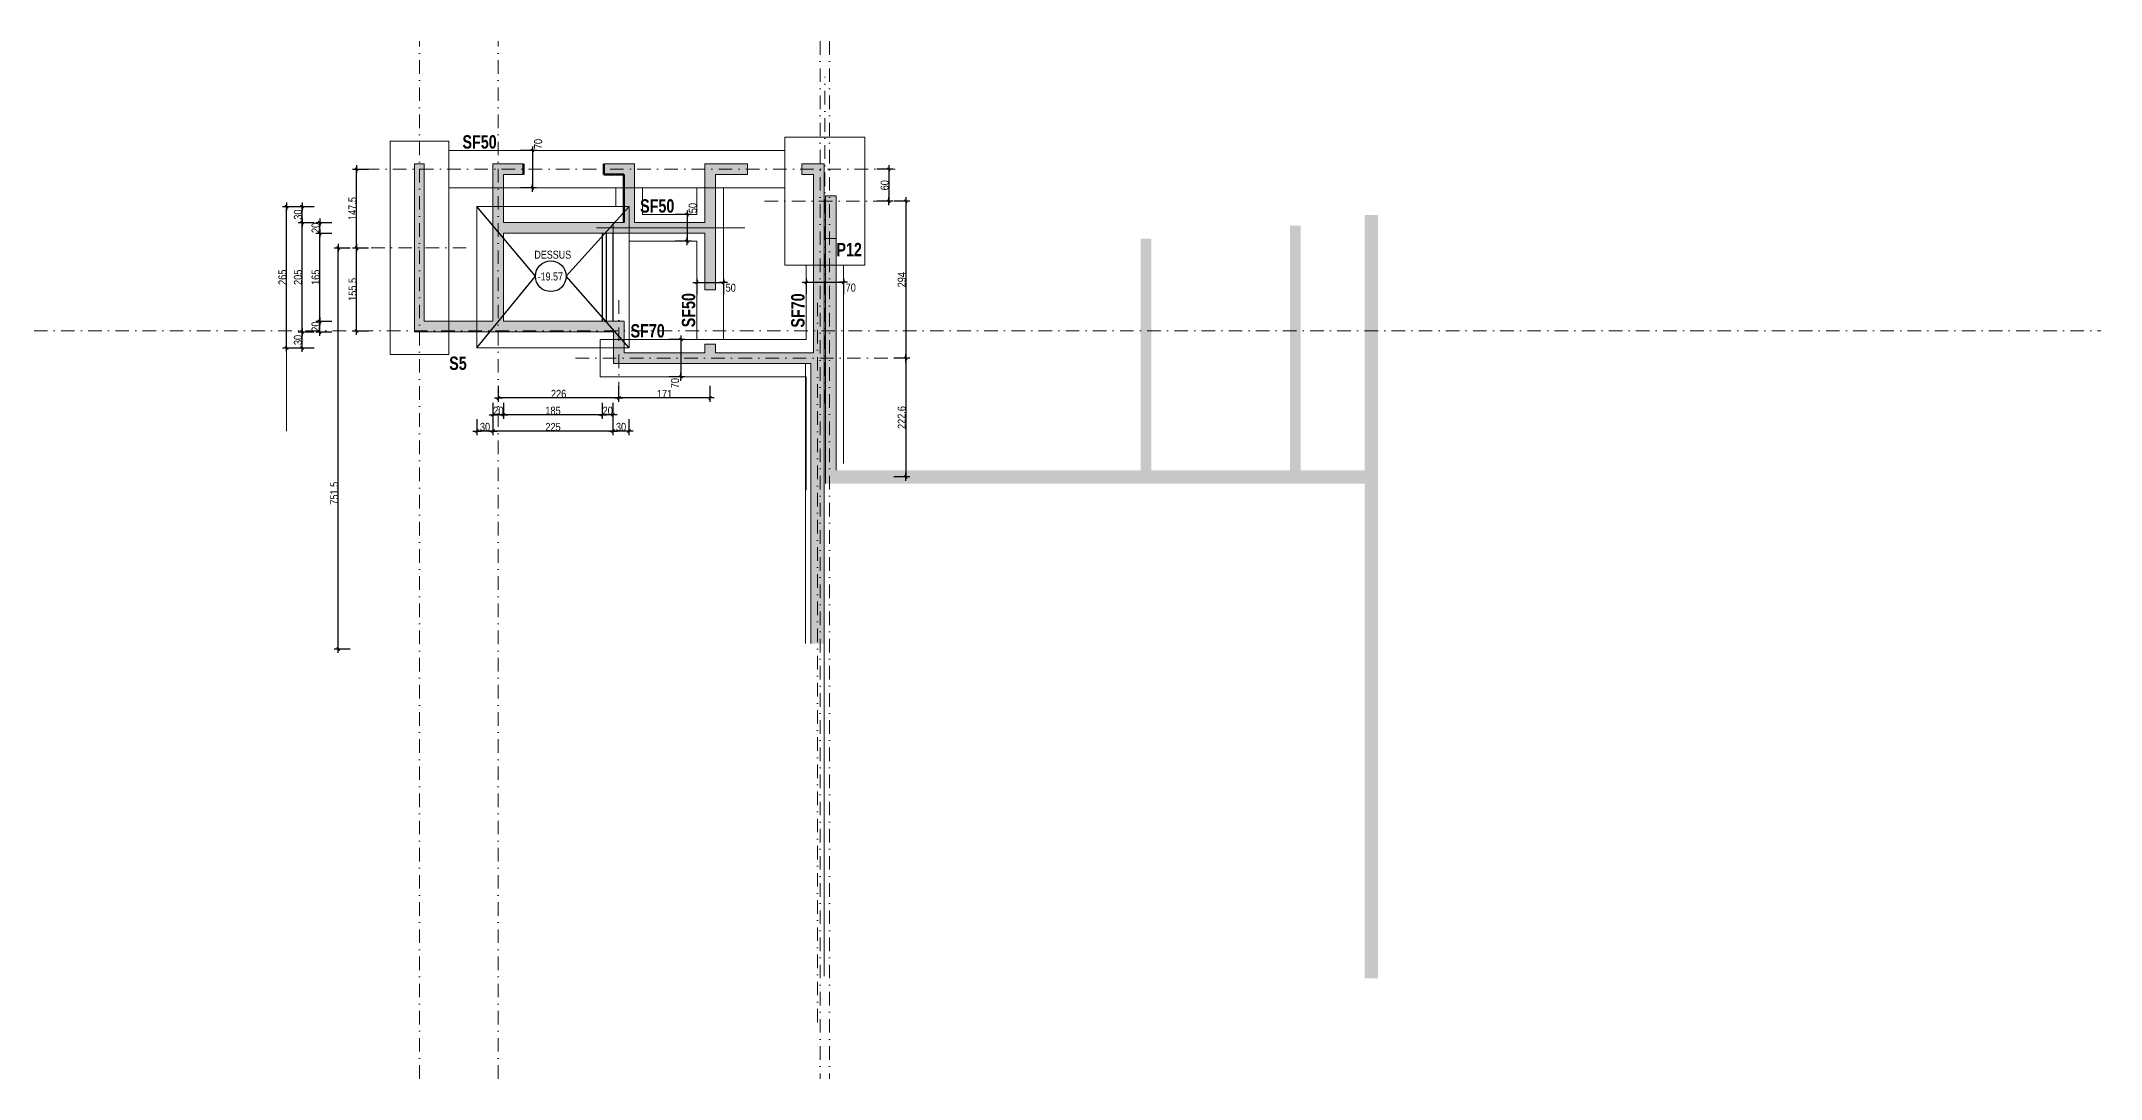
# Model space of a CAD drawing. Header units: centimetres. Extents: x -14085 to 643619, y -47998 to 35592.
# Drawn here: x 53685 to 57546, y -2666 to -722 of the extents above; entities that cross this region are included whole.
import ezdxf
from ezdxf.enums import TextEntityAlignment as Align

# ---------------------------------------------------------------- set-up
doc = ezdxf.new("R2010")
doc.units = ezdxf.units.CM
doc.header["$PDMODE"] = 1
doc.header["$PDSIZE"] = -2
doc.linetypes.add('TIRETPTX2', pattern=[50.8, 25.4, -12.7, 0, -12.7])
for name, color, linetype in [('01_cote_gen', 4, 'Continuous'), ('01_linteaux', 2, 'Continuous'), ('01_poch_murs', 253, 'Continuous'), ('01_poch_poteaux', 250, 'Continuous'), ('01_texte', 230, 'Continuous'), ('AA_COTES', 2, 'Continuous')]:
    doc.layers.add(name, color=color, linetype=linetype)
for name, color, linetype, lineweight in [('01_murs_coup', 5, 'Continuous', 60), ('01_sem', 42, 'Continuous', 15), ('01_tram_axes', 2, 'TIRETPTX2', 9)]:
    doc.layers.add(name, color=color, linetype=linetype, lineweight=lineweight)
doc.styles.add('impact', font='impact.ttf')
doc.styles.add('MATTE_TXT', font='arial.ttf')
doc.styles.add('STYLE2', font='ARIALN.TTF')
doc.dimstyles.new('JB50', dxfattribs={"dimscale": 0.1, "dimtxt": 150, "dimasz": 15, "dimexe": 0.1, "dimexo": 0.1, "dimgap": 0.09, "dimtad": 1, "dimdec": 1, "dimdsep": 46, "dimtxsty": 'STYLE2', "dimblk1": 'BOND_G', "dimblk2": 'BOND_D', "dimsah": 1, "dimcen": 1.5, "dimdle": 0.01, "dimse1": 1, "dimse2": 1, "dimclrd": 4, "dimclre": 2, "dimclrt": 6, "dimazin": 2, "dimtfac": 2.333333, "dimtdec": 1, "dimtix": 1, "dimtmove": 2, "dimatfit": 3, "dimldrblk": 'BOND_G', "dimfxl": 1, "dimtolj": 1, "dimtzin": 0, "dimarcsym": 0})

# ---------------------------------------------------------------- blocks, each defined once
blk = doc.blocks.new('BOND_G')
at = {"layer": 'AA_COTES', "color": 0}
for p, q in [((5, 0), (-5, 0)), ((1.8, 1.8), (-1.8, -1.8)), ((0, -5), (0, 15))]:
    blk.add_line(p, q, dxfattribs=at)
blk = doc.blocks.new('BOND_D')
at = {"layer": 'AA_COTES', "color": 0}
for p, q in [((5, 0), (-5, 0)), ((-1.8, -1.8), (1.8, 1.8)), ((0, 5), (0, -15))]:
    blk.add_line(p, q, dxfattribs=at)
blk = doc.blocks.new('*D1773')
at = {"layer": '01_cote_gen', "color": 4, "lineweight": -2, "transparency": 16777216}
blk.add_line((54606, -928.2), (54606, -995.2), dxfattribs=at)
at = {"layer": 'Defpoints', "color": 0, "lineweight": 0, "transparency": 16777216}
for p in [(54589.1, -926.7), (54586, -996.7), (54606, -996.7)]:
    blk.add_point(p, dxfattribs=at)
at = {"layer": '01_cote_gen', "color": 4, "lineweight": -2, "transparency": 16777216, "xscale": 1.5, "yscale": 1.5, "zscale": 1.5}
for name, p, rotation in [('BOND_G', (54606, -926.7), 90), ('BOND_D', (54606, -996.7), 270)]:
    blk.add_blockref(name, p, dxfattribs=dict(at, rotation=rotation))
at = {"layer": '01_cote_gen', "color": 6, "lineweight": 0, "transparency": 16777216, "insert": (54616.6, -914.5), "char_height": 15, "attachment_point": 5, "rotation": 90, "style": 'STYLE2'}
blk.add_mtext('\\A1;70', dxfattribs=at)
blk = doc.blocks.new('*D1774')
at = {"layer": '01_cote_gen', "color": 4, "lineweight": -2, "transparency": 16777216}
blk.add_line((54884.2, -1282.2), (54884.2, -1349.2), dxfattribs=at)
at = {"layer": 'Defpoints', "color": 0, "lineweight": 0, "transparency": 16777216}
for p in [(54867.2, -1280.7), (54864.2, -1350.7), (54884.2, -1350.7)]:
    blk.add_point(p, dxfattribs=at)
at = {"layer": '01_cote_gen', "color": 4, "lineweight": -2, "transparency": 16777216, "xscale": 1.5, "yscale": 1.5, "zscale": 1.5}
for name, p, rotation in [('BOND_G', (54884.2, -1280.7), 90), ('BOND_D', (54884.2, -1350.7), 270)]:
    blk.add_blockref(name, p, dxfattribs=dict(at, rotation=rotation))
at = {"layer": '01_cote_gen', "color": 6, "lineweight": 0, "transparency": 16777216, "insert": (54873.1, -1362.6), "char_height": 15, "attachment_point": 5, "rotation": 90, "style": 'STYLE2'}
blk.add_mtext('\\A1;70', dxfattribs=at)
blk = doc.blocks.new('*D1775')
at = {"layer": '01_cote_gen', "color": 4, "lineweight": -2, "transparency": 16777216}
blk.add_line((54895.7, -1048.2), (54895.7, -1095.2), dxfattribs=at)
at = {"layer": 'Defpoints', "color": 0, "lineweight": 0, "transparency": 16777216}
for p in [(54878.7, -1046.7), (54875.7, -1096.7), (54895.7, -1096.7)]:
    blk.add_point(p, dxfattribs=at)
at = {"layer": '01_cote_gen', "color": 4, "lineweight": -2, "transparency": 16777216, "xscale": 1.5, "yscale": 1.5, "zscale": 1.5}
for name, p, rotation in [('BOND_G', (54895.7, -1046.7), 90), ('BOND_D', (54895.7, -1096.7), 270)]:
    blk.add_blockref(name, p, dxfattribs=dict(at, rotation=rotation))
at = {"layer": '01_cote_gen', "color": 6, "lineweight": 0, "transparency": 16777216, "insert": (54906.3, -1034.5), "char_height": 15, "attachment_point": 5, "rotation": 90, "style": 'STYLE2'}
blk.add_mtext('\\A1;50', dxfattribs=at)
blk = doc.blocks.new('*D1776')
at = {"layer": '01_cote_gen', "color": 4, "lineweight": -2, "transparency": 16777216}
blk.add_line((55120.4, -1173.5), (55187.4, -1173.5), dxfattribs=at)
at = {"layer": 'Defpoints', "color": 0, "lineweight": 0, "transparency": 16777216}
for p in [(55118.9, -1170.2), (55188.9, -1170.2), (55188.9, -1173.5)]:
    blk.add_point(p, dxfattribs=at)
at = {"layer": '01_cote_gen', "color": 4, "lineweight": -2, "transparency": 16777216, "xscale": 1.5, "yscale": 1.5, "zscale": 1.5, "rotation": 180}
blk.add_blockref('BOND_G', (55118.9, -1173.5), dxfattribs=at)
at = {"layer": '01_cote_gen', "color": 4, "lineweight": -2, "transparency": 16777216, "xscale": 1.5, "yscale": 1.5, "zscale": 1.5}
blk.add_blockref('BOND_D', (55188.9, -1173.5), dxfattribs=at)
at = {"layer": '01_cote_gen', "color": 6, "lineweight": 0, "transparency": 16777216, "insert": (55202.5, -1183.6), "char_height": 15, "attachment_point": 5, "style": 'STYLE2'}
blk.add_mtext('\\A1;70', dxfattribs=at)
blk = doc.blocks.new('*D1777')
at = {"layer": '01_cote_gen', "color": 4, "lineweight": -2, "transparency": 16777216}
blk.add_line((54915.4, -1173.7), (54962.4, -1173.7), dxfattribs=at)
at = {"layer": 'Defpoints', "color": 0, "lineweight": 0, "transparency": 16777216}
for p in [(54913.9, -1170.4), (54963.9, -1170.4), (54963.9, -1173.7)]:
    blk.add_point(p, dxfattribs=at)
at = {"layer": '01_cote_gen', "color": 4, "lineweight": -2, "transparency": 16777216, "xscale": 1.5, "yscale": 1.5, "zscale": 1.5, "rotation": 180}
blk.add_blockref('BOND_G', (54913.9, -1173.7), dxfattribs=at)
at = {"layer": '01_cote_gen', "color": 4, "lineweight": -2, "transparency": 16777216, "xscale": 1.5, "yscale": 1.5, "zscale": 1.5}
blk.add_blockref('BOND_D', (54963.9, -1173.7), dxfattribs=at)
at = {"layer": '01_cote_gen', "color": 6, "lineweight": 0, "transparency": 16777216, "insert": (54977.5, -1183.8), "char_height": 15, "attachment_point": 5, "style": 'STYLE2'}
blk.add_mtext('\\A1;50', dxfattribs=at)
blk = doc.blocks.new('*D1778')
at = {"layer": '01_cote_gen', "color": 4, "lineweight": -2, "transparency": 16777216}
blk.add_line((54735.4, -1421.9), (54553.4, -1421.9), dxfattribs=at)
at = {"layer": 'Defpoints', "color": 0, "lineweight": 0, "transparency": 16777216}
for p in [(54551.9, -1237.1), (54736.9, -1237.1), (54551.9, -1421.9)]:
    blk.add_point(p, dxfattribs=at)
at = {"layer": '01_cote_gen', "color": 4, "lineweight": -2, "transparency": 16777216, "xscale": 1.5, "yscale": 1.5, "zscale": 1.5, "rotation": 180}
blk.add_blockref('BOND_D', (54551.9, -1421.9), dxfattribs=at)
at = {"layer": '01_cote_gen', "color": 4, "lineweight": -2, "transparency": 16777216, "xscale": 1.5, "yscale": 1.5, "zscale": 1.5}
blk.add_blockref('BOND_G', (54736.9, -1421.9), dxfattribs=at)
at = {"layer": '01_cote_gen', "color": 6, "lineweight": 0, "transparency": 16777216, "insert": (54644.4, -1414.2), "char_height": 15, "attachment_point": 5, "style": 'STYLE2'}
blk.add_mtext('\\A1;185', dxfattribs=at)
blk = doc.blocks.new('*D1779')
at = {"layer": '01_cote_gen', "color": 4, "lineweight": -2, "transparency": 16777216}
blk.add_line((54550.4, -1421.9), (54533.4, -1421.9), dxfattribs=at)
at = {"layer": 'Defpoints', "color": 0, "lineweight": 0, "transparency": 16777216}
for p in [(54531.9, -1264.4), (54551.9, -1264.4), (54531.9, -1421.9)]:
    blk.add_point(p, dxfattribs=at)
at = {"layer": '01_cote_gen', "color": 4, "lineweight": -2, "transparency": 16777216, "xscale": 1.5, "yscale": 1.5, "zscale": 1.5, "rotation": 180}
blk.add_blockref('BOND_D', (54531.9, -1421.9), dxfattribs=at)
at = {"layer": '01_cote_gen', "color": 4, "lineweight": -2, "transparency": 16777216, "xscale": 1.5, "yscale": 1.5, "zscale": 1.5}
blk.add_blockref('BOND_G', (54551.9, -1421.9), dxfattribs=at)
at = {"layer": '01_cote_gen', "color": 6, "lineweight": 0, "transparency": 16777216, "insert": (54541.9, -1414.2), "char_height": 15, "attachment_point": 5, "style": 'STYLE2'}
blk.add_mtext('\\A1;20', dxfattribs=at)
blk = doc.blocks.new('*D1780')
at = {"layer": '01_cote_gen', "color": 4, "lineweight": -2, "transparency": 16777216}
blk.add_line((54755.4, -1421.9), (54738.4, -1421.9), dxfattribs=at)
at = {"layer": 'Defpoints', "color": 0, "lineweight": 0, "transparency": 16777216}
for p in [(54736.9, -1256.2), (54756.9, -1256.2), (54736.9, -1421.9)]:
    blk.add_point(p, dxfattribs=at)
at = {"layer": '01_cote_gen', "color": 4, "lineweight": -2, "transparency": 16777216, "xscale": 1.5, "yscale": 1.5, "zscale": 1.5, "rotation": 180}
blk.add_blockref('BOND_D', (54736.9, -1421.9), dxfattribs=at)
at = {"layer": '01_cote_gen', "color": 4, "lineweight": -2, "transparency": 16777216, "xscale": 1.5, "yscale": 1.5, "zscale": 1.5}
blk.add_blockref('BOND_G', (54756.9, -1421.9), dxfattribs=at)
at = {"layer": '01_cote_gen', "color": 6, "lineweight": 0, "transparency": 16777216, "insert": (54746.9, -1414.2), "char_height": 15, "attachment_point": 5, "style": 'STYLE2'}
blk.add_mtext('\\A1;20', dxfattribs=at)
blk = doc.blocks.new('*D1781')
at = {"layer": '01_cote_gen', "color": 4, "lineweight": -2, "transparency": 16777216}
blk.add_line((54755.4, -1452.4), (54533.4, -1452.4), dxfattribs=at)
at = {"layer": 'Defpoints', "color": 0, "lineweight": 0, "transparency": 16777216}
for p in [(54531.9, -1244.7), (54756.9, -1244.7), (54531.9, -1452.4)]:
    blk.add_point(p, dxfattribs=at)
at = {"layer": '01_cote_gen', "color": 4, "lineweight": -2, "transparency": 16777216, "xscale": 1.5, "yscale": 1.5, "zscale": 1.5, "rotation": 180}
blk.add_blockref('BOND_D', (54531.9, -1452.4), dxfattribs=at)
at = {"layer": '01_cote_gen', "color": 4, "lineweight": -2, "transparency": 16777216, "xscale": 1.5, "yscale": 1.5, "zscale": 1.5}
blk.add_blockref('BOND_G', (54756.9, -1452.4), dxfattribs=at)
at = {"layer": '01_cote_gen', "color": 6, "lineweight": 0, "transparency": 16777216, "insert": (54644.4, -1444.7), "char_height": 15, "attachment_point": 5, "style": 'STYLE2'}
blk.add_mtext('\\A1;225', dxfattribs=at)
blk = doc.blocks.new('*D1782')
at = {"layer": '01_cote_gen', "color": 4, "lineweight": -2, "transparency": 16777216}
blk.add_line((54785.4, -1452.4), (54758.4, -1452.4), dxfattribs=at)
at = {"layer": 'Defpoints', "color": 0, "lineweight": 0, "transparency": 16777216}
for p in [(54756.9, -1251.1), (54786.9, -1251.1), (54756.9, -1452.4)]:
    blk.add_point(p, dxfattribs=at)
at = {"layer": '01_cote_gen', "color": 4, "lineweight": -2, "transparency": 16777216, "xscale": 1.5, "yscale": 1.5, "zscale": 1.5, "rotation": 180}
blk.add_blockref('BOND_D', (54756.9, -1452.4), dxfattribs=at)
at = {"layer": '01_cote_gen', "color": 4, "lineweight": -2, "transparency": 16777216, "xscale": 1.5, "yscale": 1.5, "zscale": 1.5}
blk.add_blockref('BOND_G', (54786.9, -1452.4), dxfattribs=at)
at = {"layer": '01_cote_gen', "color": 6, "lineweight": 0, "transparency": 16777216, "insert": (54771.9, -1444.7), "char_height": 15, "attachment_point": 5, "style": 'STYLE2'}
blk.add_mtext('\\A1;30', dxfattribs=at)
blk = doc.blocks.new('*D1783')
at = {"layer": '01_cote_gen', "color": 4, "lineweight": -2, "transparency": 16777216}
blk.add_line((54530.4, -1452.4), (54503.4, -1452.4), dxfattribs=at)
at = {"layer": 'Defpoints', "color": 0, "lineweight": 0, "transparency": 16777216}
for p in [(54501.9, -1239), (54531.9, -1239), (54501.9, -1452.4)]:
    blk.add_point(p, dxfattribs=at)
at = {"layer": '01_cote_gen', "color": 4, "lineweight": -2, "transparency": 16777216, "xscale": 1.5, "yscale": 1.5, "zscale": 1.5, "rotation": 180}
blk.add_blockref('BOND_D', (54501.9, -1452.4), dxfattribs=at)
at = {"layer": '01_cote_gen', "color": 4, "lineweight": -2, "transparency": 16777216, "xscale": 1.5, "yscale": 1.5, "zscale": 1.5}
blk.add_blockref('BOND_G', (54531.9, -1452.4), dxfattribs=at)
at = {"layer": '01_cote_gen', "color": 6, "lineweight": 0, "transparency": 16777216, "insert": (54516.9, -1444.7), "char_height": 15, "attachment_point": 5, "style": 'STYLE2'}
blk.add_mtext('\\A1;30', dxfattribs=at)
blk = doc.blocks.new('*D1784')
at = {"layer": '01_cote_gen', "color": 4, "lineweight": -2, "transparency": 16777216}
blk.add_line((54241.9, -1859.2), (54241.9, -1110.7), dxfattribs=at)
at = {"layer": 'Defpoints', "color": 0, "lineweight": 0, "transparency": 16777216}
for p in [(54241.9, -1109.2), (54278.1, -1109.2), (54254.4, -1860.7)]:
    blk.add_point(p, dxfattribs=at)
at = {"layer": '01_cote_gen', "color": 4, "lineweight": -2, "transparency": 16777216, "xscale": 1.5, "yscale": 1.5, "zscale": 1.5}
for name, p, rotation in [('BOND_D', (54241.9, -1109.2), 90), ('BOND_G', (54241.9, -1860.7), 270)]:
    blk.add_blockref(name, p, dxfattribs=dict(at, rotation=rotation))
at = {"layer": '01_cote_gen', "color": 6, "lineweight": 0, "transparency": 16777216, "insert": (54234.3, -1568.9), "char_height": 15, "attachment_point": 5, "rotation": 90, "style": 'STYLE2'}
blk.add_mtext('\\A1;751.5', dxfattribs=at)
blk = doc.blocks.new('*D1787')
at = {"layer": '01_cote_gen', "color": 4, "lineweight": -2, "transparency": 16777216}
blk.add_line((54276.3, -1263.2), (54276.3, -1110.7), dxfattribs=at)
at = {"layer": 'Defpoints', "color": 0, "lineweight": 0, "transparency": 16777216}
for p in [(54276.3, -1109.2), (54289.7, -1109.2), (54289.7, -1264.7)]:
    blk.add_point(p, dxfattribs=at)
at = {"layer": '01_cote_gen', "color": 4, "lineweight": -2, "transparency": 16777216, "xscale": 1.5, "yscale": 1.5, "zscale": 1.5}
for name, p, rotation in [('BOND_D', (54276.3, -1109.2), 90), ('BOND_G', (54276.3, -1264.7), 270)]:
    blk.add_blockref(name, p, dxfattribs=dict(at, rotation=rotation))
at = {"layer": '01_cote_gen', "color": 6, "lineweight": 0, "transparency": 16777216, "insert": (54268.7, -1186.9), "char_height": 15, "attachment_point": 5, "rotation": 90, "style": 'STYLE2'}
blk.add_mtext('\\A1;155.5', dxfattribs=at)
blk = doc.blocks.new('*D1788')
at = {"layer": '01_cote_gen', "color": 4, "lineweight": -2, "transparency": 16777216}
blk.add_line((54276.1, -1107.7), (54276.1, -963.2), dxfattribs=at)
at = {"layer": 'Defpoints', "color": 0, "lineweight": 0, "transparency": 16777216}
for p in [(54276.1, -961.7), (54298.6, -961.7), (54298.8, -1109.2)]:
    blk.add_point(p, dxfattribs=at)
at = {"layer": '01_cote_gen', "color": 4, "lineweight": -2, "transparency": 16777216, "xscale": 1.5, "yscale": 1.5, "zscale": 1.5}
for name, p, rotation in [('BOND_D', (54276.1, -961.7), 90), ('BOND_G', (54276.1, -1109.2), 270)]:
    blk.add_blockref(name, p, dxfattribs=dict(at, rotation=rotation))
at = {"layer": '01_cote_gen', "color": 6, "lineweight": 0, "transparency": 16777216, "insert": (54268.4, -1035.4), "char_height": 15, "attachment_point": 5, "rotation": 90, "style": 'STYLE2'}
blk.add_mtext('\\A1;147.5', dxfattribs=at)
blk = doc.blocks.new('*D1789')
at = {"layer": '01_cote_gen', "color": 4, "lineweight": -2, "transparency": 16777216}
blk.add_line((54937.4, -1390.3), (54769.4, -1390.3), dxfattribs=at)
at = {"layer": 'Defpoints', "color": 0, "lineweight": 0, "transparency": 16777216}
for p in [(54767.9, -1383.7), (54938.9, -1383.7), (54767.9, -1390.3)]:
    blk.add_point(p, dxfattribs=at)
at = {"layer": '01_cote_gen', "color": 4, "lineweight": -2, "transparency": 16777216, "xscale": 1.5, "yscale": 1.5, "zscale": 1.5, "rotation": 180}
blk.add_blockref('BOND_D', (54767.9, -1390.3), dxfattribs=at)
at = {"layer": '01_cote_gen', "color": 4, "lineweight": -2, "transparency": 16777216, "xscale": 1.5, "yscale": 1.5, "zscale": 1.5}
blk.add_blockref('BOND_G', (54938.9, -1390.3), dxfattribs=at)
at = {"layer": '01_cote_gen', "color": 6, "lineweight": 0, "transparency": 16777216, "insert": (54853.4, -1382.8), "char_height": 15, "attachment_point": 5, "style": 'STYLE2'}
blk.add_mtext('\\A1;171', dxfattribs=at)
blk = doc.blocks.new('*D1790')
at = {"layer": '01_cote_gen', "color": 4, "lineweight": -2, "transparency": 16777216}
blk.add_line((54766.4, -1390.3), (54543.4, -1390.3), dxfattribs=at)
at = {"layer": 'Defpoints', "color": 0, "lineweight": 0, "transparency": 16777216}
for p in [(54541.9, -1376.6), (54767.9, -1376.6), (54541.9, -1390.3)]:
    blk.add_point(p, dxfattribs=at)
at = {"layer": '01_cote_gen', "color": 4, "lineweight": -2, "transparency": 16777216, "xscale": 1.5, "yscale": 1.5, "zscale": 1.5, "rotation": 180}
blk.add_blockref('BOND_D', (54541.9, -1390.3), dxfattribs=at)
at = {"layer": '01_cote_gen', "color": 4, "lineweight": -2, "transparency": 16777216, "xscale": 1.5, "yscale": 1.5, "zscale": 1.5}
blk.add_blockref('BOND_G', (54767.9, -1390.3), dxfattribs=at)
at = {"layer": '01_cote_gen', "color": 6, "lineweight": 0, "transparency": 16777216, "insert": (54654.9, -1382.7), "char_height": 15, "attachment_point": 5, "style": 'STYLE2'}
blk.add_mtext('\\A1;226', dxfattribs=at)
blk = doc.blocks.new('*D1791')
at = {"layer": '01_cote_gen', "color": 4, "lineweight": -2, "transparency": 16777216}
blk.add_line((55305.8, -1023.2), (55305.8, -1314.2), dxfattribs=at)
at = {"layer": 'Defpoints', "color": 0, "lineweight": 0, "transparency": 16777216}
for p in [(55281.2, -1021.7), (55285.4, -1315.7), (55305.8, -1315.7)]:
    blk.add_point(p, dxfattribs=at)
at = {"layer": '01_cote_gen', "color": 4, "lineweight": -2, "transparency": 16777216, "xscale": 1.5, "yscale": 1.5, "zscale": 1.5}
for name, p, rotation in [('BOND_G', (55305.8, -1021.7), 90), ('BOND_D', (55305.8, -1315.7), 270)]:
    blk.add_blockref(name, p, dxfattribs=dict(at, rotation=rotation))
at = {"layer": '01_cote_gen', "color": 6, "lineweight": 0, "transparency": 16777216, "insert": (55298.1, -1168.7), "char_height": 15, "attachment_point": 5, "rotation": 90, "style": 'STYLE2'}
blk.add_mtext('\\A1;294', dxfattribs=at)
blk = doc.blocks.new('*D1792')
at = {"layer": '01_cote_gen', "color": 4, "lineweight": -2, "transparency": 16777216}
blk.add_line((55305.8, -1317.2), (55305.8, -1536.8), dxfattribs=at)
at = {"layer": 'Defpoints', "color": 0, "lineweight": 0, "transparency": 16777216}
for p in [(55268.3, -1315.7), (55280.8, -1538.3), (55305.8, -1538.3)]:
    blk.add_point(p, dxfattribs=at)
at = {"layer": '01_cote_gen', "color": 4, "lineweight": -2, "transparency": 16777216, "xscale": 1.5, "yscale": 1.5, "zscale": 1.5}
for name, p, rotation in [('BOND_G', (55305.8, -1315.7), 90), ('BOND_D', (55305.8, -1538.3), 270)]:
    blk.add_blockref(name, p, dxfattribs=dict(at, rotation=rotation))
at = {"layer": '01_cote_gen', "color": 6, "lineweight": 0, "transparency": 16777216, "insert": (55298.1, -1427), "char_height": 15, "attachment_point": 5, "rotation": 90, "style": 'STYLE2'}
blk.add_mtext('\\A1;222.6', dxfattribs=at)
blk = doc.blocks.new('*D1793')
at = {"layer": '01_cote_gen', "color": 4, "lineweight": -2, "transparency": 16777216}
blk.add_line((55273.8, -963.2), (55273.8, -1020.2), dxfattribs=at)
at = {"layer": 'Defpoints', "color": 0, "lineweight": 0, "transparency": 16777216}
for p in [(55251.3, -961.7), (55251.3, -1021.7), (55273.8, -1021.7)]:
    blk.add_point(p, dxfattribs=at)
at = {"layer": '01_cote_gen', "color": 4, "lineweight": -2, "transparency": 16777216, "xscale": 1.5, "yscale": 1.5, "zscale": 1.5}
for name, p, rotation in [('BOND_G', (55273.8, -961.7), 90), ('BOND_D', (55273.8, -1021.7), 270)]:
    blk.add_blockref(name, p, dxfattribs=dict(at, rotation=rotation))
at = {"layer": '01_cote_gen', "color": 6, "lineweight": 0, "transparency": 16777216, "insert": (55266.1, -991.7), "char_height": 15, "attachment_point": 5, "rotation": 90, "style": 'STYLE2'}
blk.add_mtext('\\A1;60', dxfattribs=at)
blk = doc.blocks.new('*D1794')
at = {"layer": '01_cote_gen', "color": 4, "lineweight": -2, "transparency": 16777216}
blk.add_line((54207, -1265.2), (54207, -1248.2), dxfattribs=at)
at = {"layer": 'Defpoints', "color": 0, "lineweight": 0, "transparency": 16777216}
for p in [(54207, -1246.7), (54591.1, -1246.7), (54591.1, -1266.7)]:
    blk.add_point(p, dxfattribs=at)
at = {"layer": '01_cote_gen', "color": 4, "lineweight": -2, "transparency": 16777216, "xscale": 1.5, "yscale": 1.5, "zscale": 1.5}
for name, p, rotation in [('BOND_D', (54207, -1246.7), 90), ('BOND_G', (54207, -1266.7), 270)]:
    blk.add_blockref(name, p, dxfattribs=dict(at, rotation=rotation))
at = {"layer": '01_cote_gen', "color": 6, "lineweight": 0, "transparency": 16777216, "insert": (54199.4, -1256.7), "char_height": 15, "attachment_point": 5, "rotation": 90, "style": 'STYLE2'}
blk.add_mtext('\\A1;20', dxfattribs=at)
blk = doc.blocks.new('*D1795')
at = {"layer": '01_cote_gen', "color": 4, "lineweight": -2, "transparency": 16777216}
blk.add_line((54207, -1245.2), (54207, -1083.2), dxfattribs=at)
at = {"layer": 'Defpoints', "color": 0, "lineweight": 0, "transparency": 16777216}
for p in [(54207, -1081.7), (54634.8, -1081.7), (54634.8, -1246.7)]:
    blk.add_point(p, dxfattribs=at)
at = {"layer": '01_cote_gen', "color": 4, "lineweight": -2, "transparency": 16777216, "xscale": 1.5, "yscale": 1.5, "zscale": 1.5}
for name, p, rotation in [('BOND_D', (54207, -1081.7), 90), ('BOND_G', (54207, -1246.7), 270)]:
    blk.add_blockref(name, p, dxfattribs=dict(at, rotation=rotation))
at = {"layer": '01_cote_gen', "color": 6, "lineweight": 0, "transparency": 16777216, "insert": (54199.4, -1164.2), "char_height": 15, "attachment_point": 5, "rotation": 90, "style": 'STYLE2'}
blk.add_mtext('\\A1;165', dxfattribs=at)
blk = doc.blocks.new('*D1796')
at = {"layer": '01_cote_gen', "color": 4, "lineweight": -2, "transparency": 16777216}
blk.add_line((54207, -1080.2), (54207, -1063.2), dxfattribs=at)
at = {"layer": 'Defpoints', "color": 0, "lineweight": 0, "transparency": 16777216}
for p in [(54207, -1061.7), (54570.4, -1061.7), (54570.4, -1081.7)]:
    blk.add_point(p, dxfattribs=at)
at = {"layer": '01_cote_gen', "color": 4, "lineweight": -2, "transparency": 16777216, "xscale": 1.5, "yscale": 1.5, "zscale": 1.5}
for name, p, rotation in [('BOND_D', (54207, -1061.7), 90), ('BOND_G', (54207, -1081.7), 270)]:
    blk.add_blockref(name, p, dxfattribs=dict(at, rotation=rotation))
at = {"layer": '01_cote_gen', "color": 6, "lineweight": 0, "transparency": 16777216, "insert": (54199.4, -1071.7), "char_height": 15, "attachment_point": 5, "rotation": 90, "style": 'STYLE2'}
blk.add_mtext('\\A1;20', dxfattribs=at)
blk = doc.blocks.new('*D1785')
at = {"layer": '01_cote_gen', "color": 4, "lineweight": -2, "transparency": 16777216}
blk.add_line((54174, -1265.2), (54174, -1063.2), dxfattribs=at)
at = {"layer": 'Defpoints', "color": 0, "lineweight": 0, "transparency": 16777216}
for p in [(54174, -1061.7), (54229.5, -1061.7), (54229.5, -1266.7)]:
    blk.add_point(p, dxfattribs=at)
at = {"layer": '01_cote_gen', "color": 4, "lineweight": -2, "transparency": 16777216, "xscale": 1.5, "yscale": 1.5, "zscale": 1.5}
for name, p, rotation in [('BOND_D', (54174, -1061.7), 90), ('BOND_G', (54174, -1266.7), 270)]:
    blk.add_blockref(name, p, dxfattribs=dict(at, rotation=rotation))
at = {"layer": '01_cote_gen', "color": 6, "lineweight": 0, "transparency": 16777216, "insert": (54166.3, -1164.2), "char_height": 15, "attachment_point": 5, "rotation": 90, "style": 'STYLE2'}
blk.add_mtext('\\A1;205', dxfattribs=at)
blk = doc.blocks.new('*D1797')
at = {"layer": '01_cote_gen', "color": 4, "lineweight": -2, "transparency": 16777216}
blk.add_line((54174, -1060.2), (54174, -1033.2), dxfattribs=at)
at = {"layer": 'Defpoints', "color": 0, "lineweight": 0, "transparency": 16777216}
for p in [(54174, -1031.7), (54644.4, -1031.7), (54629.9, -1061.7)]:
    blk.add_point(p, dxfattribs=at)
at = {"layer": '01_cote_gen', "color": 4, "lineweight": -2, "transparency": 16777216, "xscale": 1.5, "yscale": 1.5, "zscale": 1.5}
for name, p, rotation in [('BOND_D', (54174, -1031.7), 90), ('BOND_G', (54174, -1061.7), 270)]:
    blk.add_blockref(name, p, dxfattribs=dict(at, rotation=rotation))
at = {"layer": '01_cote_gen', "color": 6, "lineweight": 0, "transparency": 16777216, "insert": (54166.3, -1046.7), "char_height": 15, "attachment_point": 5, "rotation": 90, "style": 'STYLE2'}
blk.add_mtext('\\A1;30', dxfattribs=at)
blk = doc.blocks.new('*D1798')
at = {"layer": '01_cote_gen', "color": 4, "lineweight": -2, "transparency": 16777216}
blk.add_line((54174, -1295.2), (54174, -1268.2), dxfattribs=at)
at = {"layer": 'Defpoints', "color": 0, "lineweight": 0, "transparency": 16777216}
for p in [(54174, -1266.7), (54579.7, -1266.7), (54589.9, -1296.7)]:
    blk.add_point(p, dxfattribs=at)
at = {"layer": '01_cote_gen', "color": 4, "lineweight": -2, "transparency": 16777216, "xscale": 1.5, "yscale": 1.5, "zscale": 1.5}
for name, p, rotation in [('BOND_D', (54174, -1266.7), 90), ('BOND_G', (54174, -1296.7), 270)]:
    blk.add_blockref(name, p, dxfattribs=dict(at, rotation=rotation))
at = {"layer": '01_cote_gen', "color": 6, "lineweight": 0, "transparency": 16777216, "insert": (54166.3, -1281.7), "char_height": 15, "attachment_point": 5, "rotation": 90, "style": 'STYLE2'}
blk.add_mtext('\\A1;30', dxfattribs=at)
blk = doc.blocks.new('*D1786')
at = {"layer": '01_cote_gen', "color": 4, "lineweight": -2, "transparency": 16777216}
blk.add_line((54145, -1295.2), (54145, -1033.2), dxfattribs=at)
at = {"layer": 'Defpoints', "color": 0, "lineweight": 0, "transparency": 16777216}
for p in [(54145, -1031.7), (54196.5, -1031.7), (54196.5, -1296.7)]:
    blk.add_point(p, dxfattribs=at)
at = {"layer": '01_cote_gen', "color": 4, "lineweight": -2, "transparency": 16777216, "xscale": 1.5, "yscale": 1.5, "zscale": 1.5}
for name, p, rotation in [('BOND_D', (54145, -1031.7), 90), ('BOND_G', (54145, -1296.7), 270)]:
    blk.add_blockref(name, p, dxfattribs=dict(at, rotation=rotation))
at = {"layer": '01_cote_gen', "color": 6, "lineweight": 0, "transparency": 16777216, "insert": (54137.3, -1164.2), "char_height": 15, "attachment_point": 5, "rotation": 90, "style": 'STYLE2'}
blk.add_mtext('\\A1;265', dxfattribs=at)

msp = doc.modelspace()

# ---------------------------------------------------------------- hatches: boundary and pattern name
at = {"layer": '01_poch_murs', "lineweight": 0}
h = msp.add_hatch(color=256, dxfattribs=at)
h.dxf.hatch_style = 1
h.paths.add_polyline_path([(54948.89, -971.66), (55008.87, -971.66), (55008.87, -951.66), (54928.89, -951.66), (54928.89, -1061.66), (54861.25, -1061.66), (54861.25, -1081.66), (54928.89, -1081.66), (54928.89, -1187.66), (54948.89, -1187.66)])
h.paths.add_polyline_path([(54861.25, -1305.66), (54777.89, -1305.66), (54777.89, -1246.66), (54551.87, -1246.66), (54551.87, -1081.66), (54861.25, -1081.66), (54861.25, -1061.66), (54796.87, -1061.66), (54796.87, -951.66), (54739.37, -951.66), (54739.37, -971.66), (54776.87, -971.66), (54776.87, -1061.66), (54551.87, -1061.66), (54551.87, -971.66), (54589.37, -971.66), (54589.37, -951.66), (54531.87, -951.66), (54531.87, -1246.66), (54402.87, -1246.66), (54402.87, -951.66), (54384.87, -951.66), (54384.87, -1266.66), (54757.89, -1266.66), (54757.89, -1325.66), (54861.25, -1325.66)])
h = msp.add_hatch(color=256, dxfattribs=at)
h.dxf.hatch_style = 1
h.paths.add_polyline_path([(55152.87, -951.66), (55110.87, -951.66), (55110.87, -971.66), (55132.87, -971.66), (55132.87, -1305.66), (54948.89, -1305.66), (54948.89, -1289.66), (54928.89, -1289.66), (54928.89, -1305.66), (54861.25, -1305.66), (54861.25, -1325.66), (55127.87, -1325.66), (55127.87, -1850.66), (55152.87, -1850.66)])
h = msp.add_hatch(color=256, dxfattribs=at)
h.dxf.hatch_style = 1
h.paths.add_polyline_path([(56190.88, -1047.66), (56165.88, -1047.66), (56165.88, -1525.76), (56045.88, -1525.76), (56045.88, -1067.66), (56025.88, -1067.66), (56025.88, -1525.76), (55765.87, -1525.76), (55765.87, -1091.7), (55745.87, -1091.7), (55745.87, -1525.76), (55174.87, -1525.76), (55174.87, -1091.7), (55154.87, -1091.7), (55154.87, -1550.76), (56165.88, -1550.76), (56165.88, -1567.66), (56165.88, -1597.66), (56165.88, -2477.66), (56190.88, -2477.66)])
at = {"layer": '01_poch_poteaux', "lineweight": 0}
h = msp.add_hatch(color=256, dxfattribs=at)
h.dxf.hatch_style = 1
h.paths.add_polyline_path([(55174.87, -1011.7), (55154.87, -1011.7), (55154.87, -1091.7), (55174.87, -1091.7)])

# ---------------------------------------------------------------- linework, layer by layer
at = {"layer": '01_cote_gen', "lineweight": 0}
msp.add_line((54144.97, -1304.16), (54144.97, -1452.4), dxfattribs=at)
at = {"layer": '01_linteaux', "ltscale": 0.5}
for p, q in [((54736.87, -1246.66), (54736.87, -1081.66)), ((54744.87, -1246.66), (54744.87, -1081.66)), ((54756.87, -1246.66), (54756.87, -1081.66))]:
    msp.add_line(p, q, dxfattribs=at)
at = {"layer": '01_murs_coup', "lineweight": 18}
for p, q in [((54384.87, -1266.66), (54384.87, -951.66)), ((54402.87, -1246.66), (54402.87, -951.66)), ((54531.87, -951.66), (54589.37, -951.66)), ((54531.87, -1246.66), (54531.87, -951.66)), ((54739.37, -951.66), (54796.87, -951.66)), ((54796.87, -951.66), (54796.87, -1061.66)), ((54928.89, -951.66), (55008.87, -951.66)), ((55110.87, -951.66), (55152.87, -951.66)), ((54551.87, -971.66), (54589.37, -971.66)), ((54551.87, -1061.66), (54551.87, -971.66)), ((54739.37, -971.66), (54766.87, -971.66)), ((54776.87, -971.66), (54776.87, -1061.66)), ((54948.89, -971.66), (54948.89, -1187.66)), ((54948.89, -971.66), (55008.87, -971.66)), ((55110.87, -971.66), (55132.87, -971.66)), ((55132.87, -1305.66), (55132.87, -971.66)), ((55154.87, -1011.7), (55154.87, -1550.76)), ((55174.87, -1011.7), (55174.87, -1525.76)), ((54551.87, -1061.66), (54776.87, -1061.66)), ((54796.87, -1061.66), (54928.89, -1061.66)), ((54551.87, -1081.66), (54928.89, -1081.66)), ((54551.87, -1246.66), (54551.87, -1081.66)), ((54928.89, -1081.66), (54928.89, -1187.66)), ((54402.87, -1246.66), (54531.87, -1246.66)), ((54424.3, -1266.66), (54757.89, -1266.66)), ((54551.87, -1246.66), (54777.89, -1246.66)), ((54757.89, -1266.66), (54757.89, -1325.66)), ((54777.89, -1246.66), (54777.89, -1305.66)), ((54777.89, -1305.66), (54928.89, -1305.66)), ((54928.89, -1289.66), (54928.89, -1305.66)), ((54948.89, -1289.66), (54948.89, -1305.66)), ((54948.89, -1305.66), (55132.87, -1305.66)), ((54757.89, -1325.66), (55127.87, -1325.66)), ((55127.87, -1325.66), (55127.87, -1850.66)), ((55152.87, -1325.66), (55152.87, -2473.66))]:
    msp.add_line(p, q, dxfattribs=at)
at = {"layer": '01_murs_coup', "lineweight": 5}
for p, q in [((54402.87, -951.66), (54384.87, -951.66)), ((54402.87, -1246.66), (54402.87, -951.66)), ((54531.87, -951.66), (54589.37, -951.66)), ((54531.87, -1246.66), (54531.87, -951.66)), ((54796.87, -951.66), (54796.87, -1061.66)), ((55152.87, -951.66), (55152.87, -2473.66)), ((54551.87, -1061.66), (54551.87, -971.66)), ((54551.87, -1061.66), (54776.87, -1061.66)), ((54796.87, -1061.66), (54928.89, -1061.66)), ((54551.87, -1081.66), (54928.89, -1081.66)), ((54551.87, -1246.66), (54551.87, -1081.66)), ((54928.89, -1081.66), (54928.89, -1187.66)), ((54928.89, -1187.66), (54948.89, -1187.66)), ((54384.87, -1266.66), (54757.89, -1266.66)), ((54402.87, -1246.66), (54531.87, -1246.66)), ((54551.87, -1246.66), (54777.89, -1246.66)), ((54757.89, -1266.66), (54757.89, -1325.66)), ((54777.89, -1246.66), (54777.89, -1305.66)), ((54777.89, -1305.66), (54928.89, -1305.66)), ((54928.89, -1289.66), (54928.89, -1305.66)), ((54928.89, -1289.66), (54948.89, -1289.66)), ((54948.89, -1289.66), (54948.89, -1305.66)), ((54948.89, -1305.66), (55132.87, -1305.66)), ((54757.89, -1325.66), (55127.87, -1325.66))]:
    msp.add_line(p, q, dxfattribs=at)
at = {"layer": '01_murs_coup'}
for p, q in [((54589.37, -971.66), (54589.37, -951.66)), ((54589.37, -956.66), (54589.37, -951.66)), ((54739.37, -951.66), (54739.37, -971.66)), ((54739.37, -971.66), (54776.87, -971.66)), ((54776.87, -971.66), (54776.87, -1061.66))]:
    msp.add_line(p, q, dxfattribs=at)
at = {"layer": '01_murs_coup', "lineweight": 0}
for p, q in [((54928.89, -1061.66), (54928.89, -951.66)), ((55008.87, -971.66), (55008.87, -951.66)), ((55110.87, -971.66), (55110.87, -951.66)), ((55154.87, -1011.7), (55174.87, -1011.7))]:
    msp.add_line(p, q, dxfattribs=at)
at = {"layer": '01_poch_poteaux', "lineweight": 0}
msp.add_line((55154.87, -1091.7), (55174.87, -1091.7), dxfattribs=at)
at = {"layer": '01_sem', "lineweight": 0}
for p, q in [((54338.87, -1309.16), (54338.87, -909.16)), ((54448.87, -909.16), (54338.87, -909.16)), ((54448.87, -1309.16), (54448.87, -909.16)), ((55078.87, -901.68), (55228.87, -901.68)), ((55078.87, -1141.68), (55078.87, -901.68)), ((55228.87, -1141.68), (55228.87, -901.68)), ((55078.87, -926.66), (54448.87, -926.66)), ((55078.87, -996.66), (54448.87, -996.66)), ((54761.87, -1031.66), (54761.87, -996.66)), ((54811.87, -1046.66), (54811.87, -996.66)), ((54913.89, -1046.66), (54913.89, -996.66)), ((54963.89, -1280.66), (54963.89, -996.66)), ((54501.87, -1031.66), (54786.87, -1031.66)), ((54501.87, -1296.66), (54501.87, -1031.66)), ((54786.87, -1296.66), (54786.87, -1031.66)), ((55152.87, -1021.68), (55154.87, -1021.68)), ((54725.96, -1071.66), (55004.13, -1071.66)), ((54756.87, -1081.66), (54756.87, -1061.66)), ((54811.87, -1046.66), (54913.89, -1046.66)), ((54786.87, -1096.66), (54913.89, -1096.66)), ((54913.89, -1280.66), (54913.89, -1096.66)), ((55078.87, -1141.68), (55228.87, -1141.68)), ((55118.87, -1280.66), (55118.87, -1141.68)), ((54448.87, -1309.16), (54338.87, -1309.16)), ((54501.87, -1296.66), (54786.87, -1296.66)), ((54732.89, -1280.66), (55118.87, -1280.66)), ((54732.89, -1280.66), (54732.89, -1350.66)), ((54732.89, -1350.66), (55118.87, -1350.66)), ((55117.87, -1325.66), (55117.87, -1850.66))]:
    msp.add_line(p, q, dxfattribs=at)
at = {"layer": '01_sem', "ltscale": 2}
for p, q in [((55188.87, -1513.26), (55188.87, -1141.68)), ((55118.87, -1563.26), (55118.87, -1350.66))]:
    msp.add_line(p, q, dxfattribs=at)
at = {"layer": '01_texte'}
for p, q in [((54611.4, -1162.24), (54501.87, -1031.66)), ((54669.08, -1162.24), (54786.87, -1031.66)), ((54501.87, -1296.66), (54611.4, -1162.24)), ((54786.87, -1296.66), (54669.08, -1162.24))]:
    msp.add_line(p, q, dxfattribs=at)
msp.add_circle((54640.24, -1162.24), 28.84, dxfattribs=at)
at = {"layer": '01_tram_axes'}
for p, q in [((54393.87, -2666.12), (54393.87, -721.82)), ((54541.87, -2666.12), (54541.87, -721.82)), ((55144.87, -721.82), (55144.87, -2666.12)), ((55162.87, -721.82), (55162.87, -2666.12)), ((55153.87, -1400.34), (55153.87, -788.45)), ((55285.83, -961.66), (54280.08, -961.66)), ((55041.08, -1021.68), (55281.17, -1021.68)), ((54481.73, -1109.16), (54280.08, -1109.16)), ((55140.37, -2560.58), (55140.37, -1191.63)), ((54767.89, -1385.2), (54767.89, -1200.86)), ((49904.77, -1264.66), (57545.8, -1264.66)), ((54686.61, -1315.66), (55285.4, -1315.66))]:
    msp.add_line(p, q, dxfattribs=at)

# ---------------------------------------------------------------- texts
at = {"layer": '01_texte', "style": 'impact'}
for s, p in [('SF50', (54538.78, -930.52)), ('SF50', (54871.8, -1050.52)), ('P12', (55223.38, -1132.23)), ('SF70', (54853.86, -1284.52)), ('S5', (54482.64, -1345.25))]:
    msp.add_text(s, height=25, dxfattribs=at).set_placement(p, align=Align.BOTTOM_RIGHT)
at = {"layer": '01_texte', "style": 'MATTE_TXT', "width": 0.8}
for s, p in [('DESSUS', (54609.44, -1133.79)), ('-19.57', (54615.57, -1174.65))]:
    msp.add_text(s, height=15, dxfattribs=at).set_placement(p, align=Align.BOTTOM_LEFT)
at = {"layer": '01_texte', "style": 'impact'}
for s, p in [('SF50', (54918.38, -1193.79)), ('SF70', (55123.35, -1194.34))]:
    msp.add_text(s, height=25, rotation=90, dxfattribs=at).set_placement(p, align=Align.BOTTOM_RIGHT)

# ---------------------------------------------------------------- dimensions: what is measured, and where the dimension line sits
at = {"layer": '01_cote_gen', "lineweight": 0}
for base, p1, p2, picture, middle in [((54606.04, -996.66), (54589.06, -926.66), (54586.02, -996.66), '*D1773', (54616.62, -914.5)), ((54895.69, -1096.66), (54878.7, -1046.66), (54875.67, -1096.66), '*D1775', (54906.27, -1034.5)), ((54241.92, -1109.16), (54254.44, -1860.66), (54278.13, -1109.16), '*D1784', (54234.26, -1568.94)), ((54884.17, -1350.66), (54867.19, -1280.66), (54864.15, -1350.66), '*D1774', (54873.08, -1362.57))]:
    dim = msp.add_linear_dim(base=base, p1=p1, p2=p2, angle=90, dimstyle='JB50', dxfattribs=at)
    dim.commit()
    dim.dimension.update_dxf_attribs({"geometry": picture, "text_midpoint": middle, "dimtype": 160})
for base, p1, p2, picture, middle in [((54276.07, -961.66), (54298.82, -1109.16), (54298.57, -961.66), '*D1788', (54268.4, -1035.41)), ((55273.77, -1021.68), (55251.27, -961.66), (55251.27, -1021.68), '*D1793', (55266.11, -991.67)), ((54144.97, -1031.66), (54196.5, -1296.66), (54196.5, -1031.66), '*D1786', (54137.3, -1164.16)), ((54174, -1031.66), (54629.93, -1061.66), (54644.37, -1031.66), '*D1797', (54166.33, -1046.66)), ((55305.8, -1315.66), (55281.17, -1021.68), (55285.4, -1315.66), '*D1791', (55298.14, -1168.67)), ((54174, -1061.66), (54229.53, -1266.66), (54229.53, -1061.66), '*D1785', (54166.33, -1164.16)), ((54207.03, -1061.66), (54570.37, -1081.66), (54570.37, -1061.66), '*D1796', (54199.37, -1071.66)), ((54207.03, -1081.66), (54634.78, -1246.66), (54634.78, -1081.66), '*D1795', (54199.37, -1164.16)), ((54276.32, -1109.16), (54289.69, -1264.66), (54289.69, -1109.16), '*D1787', (54268.66, -1186.91)), ((54174, -1266.66), (54589.85, -1296.66), (54579.66, -1266.66), '*D1798', (54166.33, -1281.66)), ((54207.03, -1246.66), (54591.1, -1266.66), (54591.1, -1246.66), '*D1794', (54199.37, -1256.66)), ((55305.8, -1538.26), (55268.35, -1315.66), (55280.83, -1538.26), '*D1792', (55298.14, -1426.96))]:
    dim = msp.add_linear_dim(base=base, p1=p1, p2=p2, angle=90, dimstyle='JB50', dxfattribs=at)
    dim.commit()
    dim.dimension.update_dxf_attribs({"geometry": picture, "text_midpoint": middle})
for base, p1, p2, picture, middle in [((54963.89, -1173.7), (54913.89, -1170.43), (54963.89, -1170.43), '*D1777', (54977.54, -1183.81)), ((55188.87, -1173.5), (55118.87, -1170.23), (55188.87, -1170.23), '*D1776', (55202.52, -1183.61))]:
    dim = msp.add_linear_dim(base=base, p1=p1, p2=p2, dimstyle='JB50', dxfattribs=at)
    dim.commit()
    dim.dimension.update_dxf_attribs({"geometry": picture, "text_midpoint": middle, "dimtype": 160})
for base, p1, p2, picture, middle in [((54501.87, -1452.4), (54531.87, -1239.01), (54501.87, -1239.01), '*D1783', (54516.87, -1444.73)), ((54531.87, -1452.4), (54756.87, -1244.73), (54531.87, -1244.73), '*D1781', (54644.37, -1444.73)), ((54531.87, -1421.92), (54551.87, -1264.41), (54531.87, -1264.41), '*D1779', (54541.87, -1414.25)), ((54551.87, -1421.92), (54736.87, -1237.1), (54551.87, -1237.1), '*D1778', (54644.37, -1414.25)), ((54736.87, -1421.92), (54756.87, -1256.16), (54736.87, -1256.16), '*D1780', (54746.87, -1414.25)), ((54756.87, -1452.4), (54786.87, -1251.08), (54756.87, -1251.08), '*D1782', (54771.87, -1444.73)), ((54541.87, -1390.34), (54767.89, -1376.62), (54541.87, -1376.62), '*D1790', (54654.88, -1382.67)), ((54767.89, -1390.34), (54938.89, -1383.7), (54767.89, -1383.7), '*D1789', (54853.39, -1382.8))]:
    dim = msp.add_linear_dim(base=base, p1=p1, p2=p2, dimstyle='JB50', dxfattribs=at)
    dim.commit()
    dim.dimension.update_dxf_attribs({"geometry": picture, "text_midpoint": middle})

doc.saveas('drawing.dxf')
